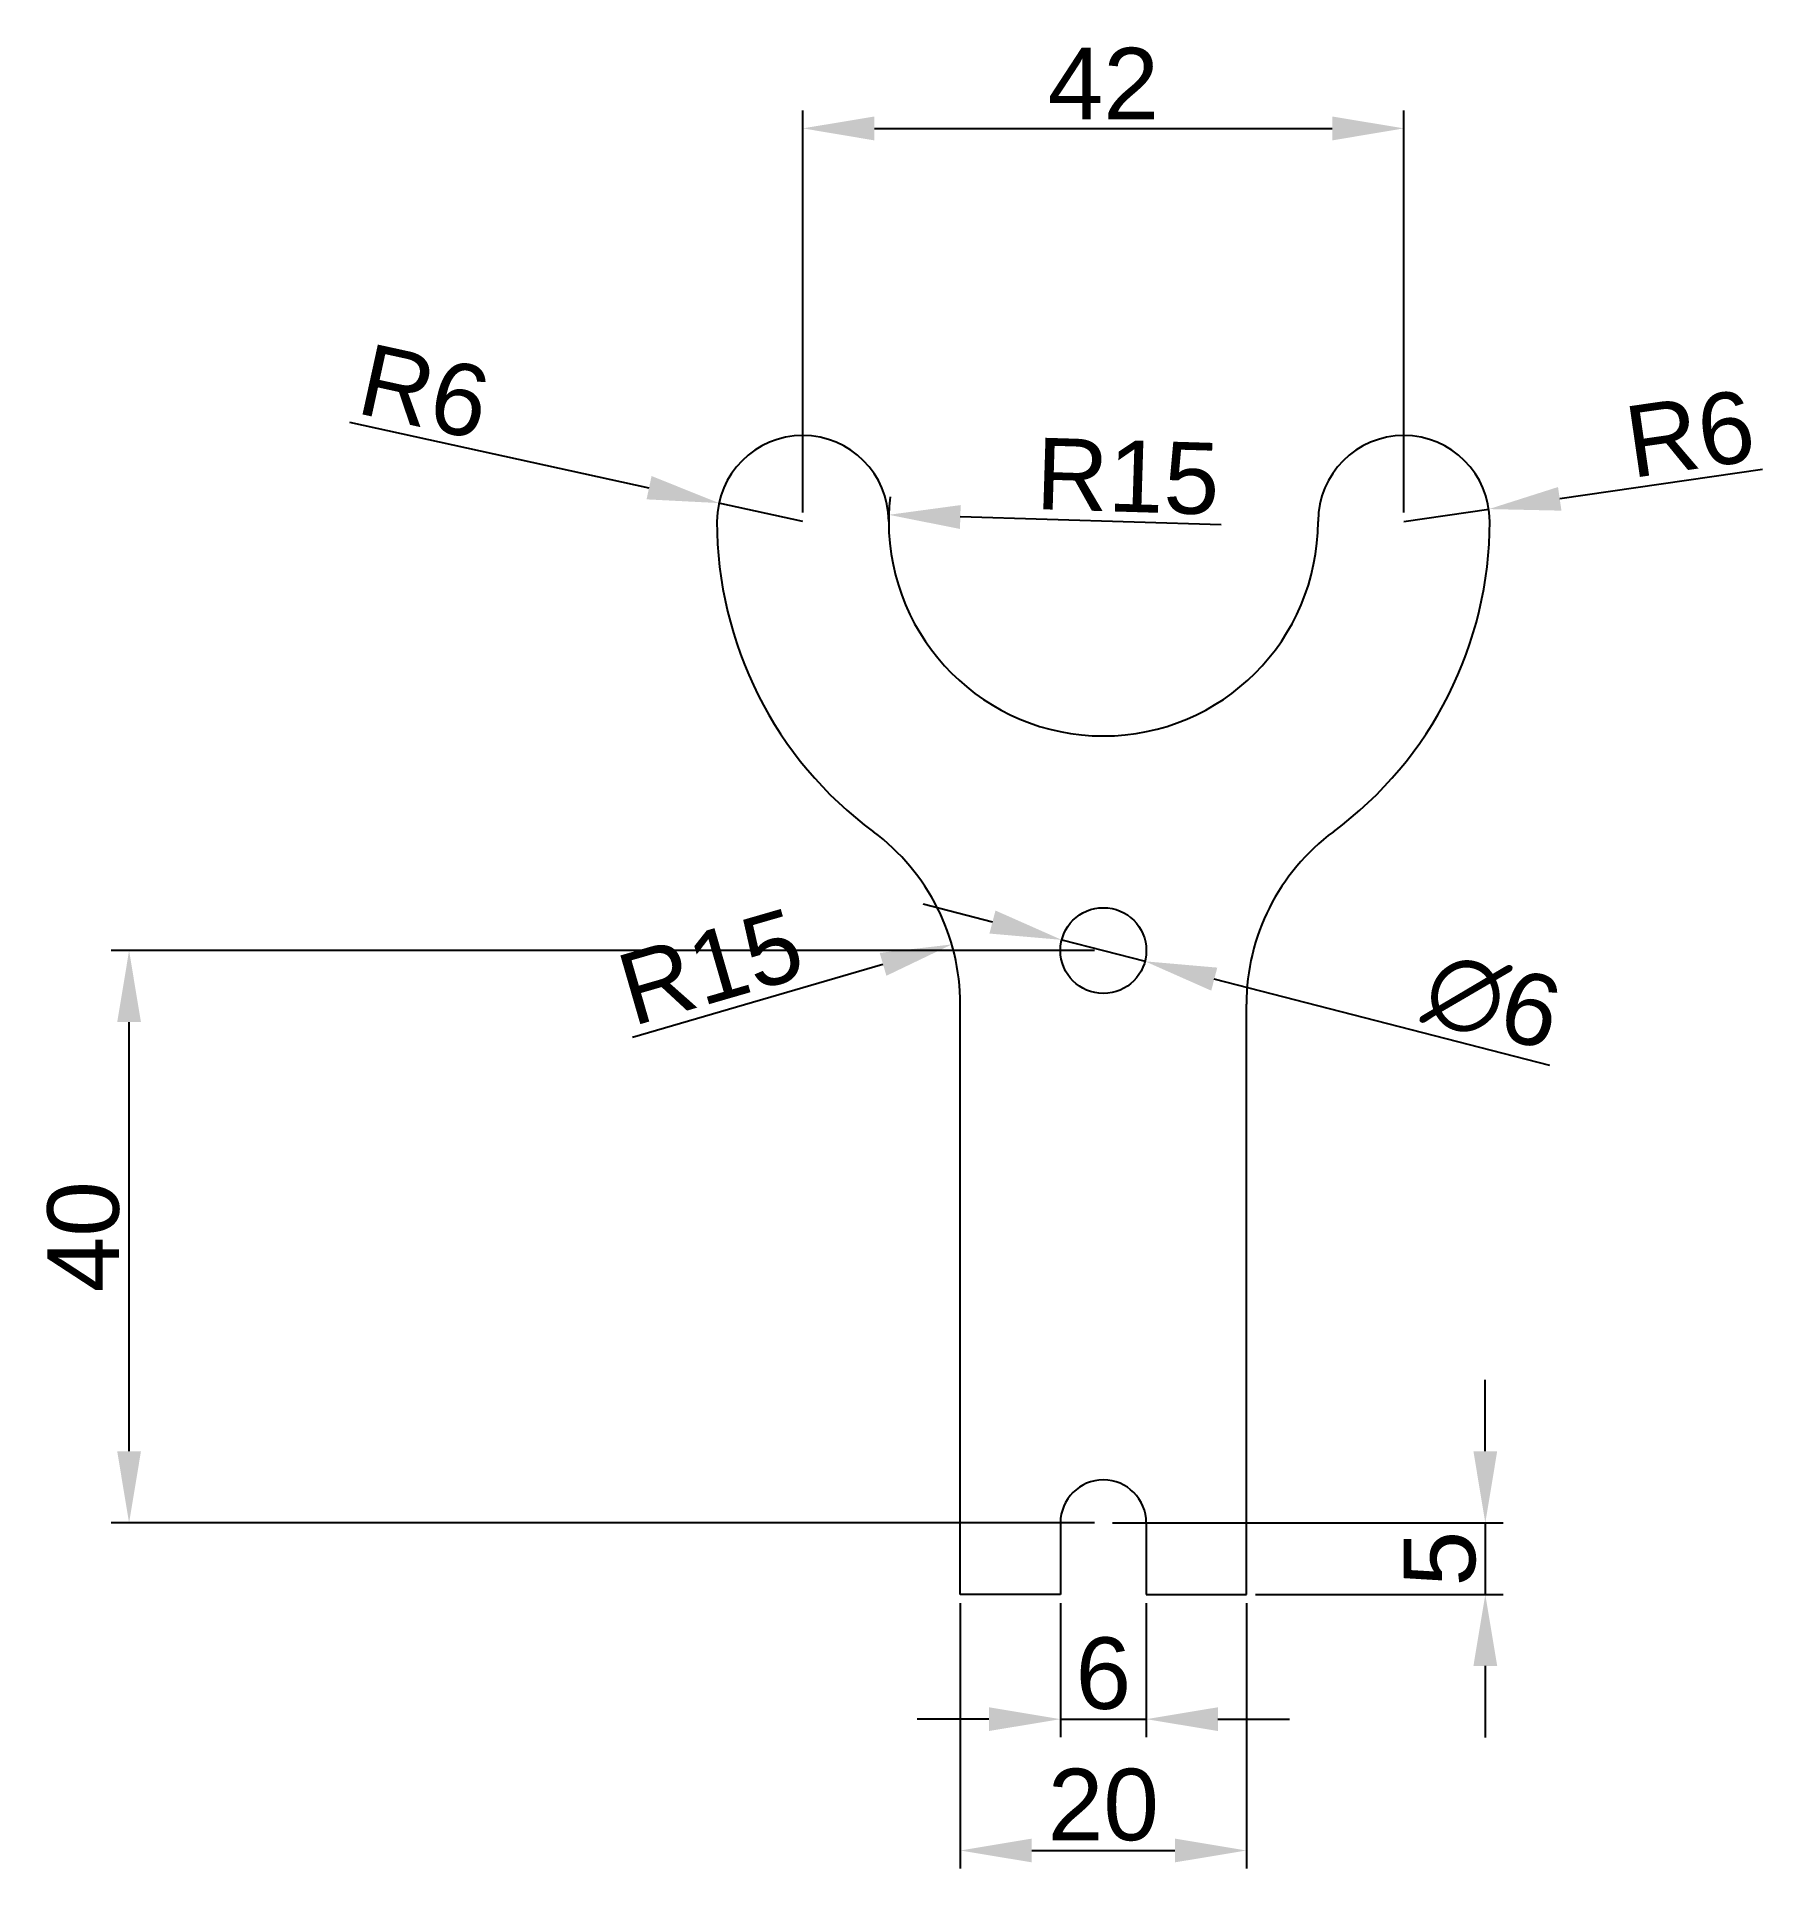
# Model space of a CAD drawing. Header units: millimetres. Extents: x -75 to 46, y -64 to 64.
import ezdxf

# ---------------------------------------------------------------- set-up
doc = ezdxf.new("R2010")
doc.units = ezdxf.units.MM
doc.styles.get("Standard").update_dxf_attribs({"font": 'arial.ttf'})
doc.dimstyles.new('ISO-25', dxfattribs={"dimtxt": 5, "dimasz": 5, "dimexe": 1.25, "dimexo": 0.625, "dimtad": 1, "dimtxsty": 'Standard', "dimcen": 2.5, "dimadec": 0, "dimazin": 0, "dimtfac": 1, "dimtmove": 0, "dimatfit": 3, "dimfxl": 1, "dimarcsym": 0})

# ---------------------------------------------------------------- blocks, each defined once
blk = doc.blocks.new('*D2')
at = {"color": 0, "lineweight": -2, "transparency": 16777216}
for p, q in [((-3, -45.62), (-3, -54.97)), ((3, -45.62), (3, -54.97)), ((-8, -53.72), (-13, -53.72)), ((-3, -53.72), (3, -53.72)), ((8, -53.72), (13, -53.72))]:
    blk.add_line(p, q, dxfattribs=at)
at = {"color": 0, "transparency": 16777216}
for points in [[(-8, -52.89), (-8, -54.55), (-3, -53.72)], [(8, -52.89), (8, -54.55), (3, -53.72)]]:
    blk.add_solid(points, dxfattribs=at)
at = {"layer": 'Defpoints', "color": 0, "transparency": 16777216}
for p in [(-3, -45), (3, -45), (3, -53.72)]:
    blk.add_point(p, dxfattribs=at)
at = {"color": 0, "transparency": 16777216, "insert": (0, -50.54), "char_height": 5, "attachment_point": 5}
blk.add_mtext('6', dxfattribs=at)
blk = doc.blocks.new('*D3')
at = {"color": 0, "lineweight": -2, "transparency": 16777216}
for p, q in [((-10, -45.62), (-10, -64.15)), ((10, -45.62), (10, -64.15)), ((-5, -62.9), (5, -62.9))]:
    blk.add_line(p, q, dxfattribs=at)
at = {"color": 0, "transparency": 16777216}
for points in [[(-5, -62.07), (-5, -63.73), (-10, -62.9)], [(5, -62.07), (5, -63.73), (10, -62.9)]]:
    blk.add_solid(points, dxfattribs=at)
at = {"layer": 'Defpoints', "color": 0, "transparency": 16777216}
for p in [(-10, -45), (10, -45), (10, -62.9)]:
    blk.add_point(p, dxfattribs=at)
at = {"color": 0, "transparency": 16777216, "insert": (0, -59.72), "char_height": 5, "attachment_point": 5}
blk.add_mtext('20', dxfattribs=at)
blk = doc.blocks.new('*D4')
at = {"color": 0, "lineweight": -2, "transparency": 16777216}
for p, q in [((-0.63, 0), (-69.33, 0)), ((-68.08, -35), (-68.08, -5)), ((-0.63, -40), (-69.33, -40))]:
    blk.add_line(p, q, dxfattribs=at)
at = {"color": 0, "transparency": 16777216}
for points in [[(-68.91, -5), (-67.25, -5), (-68.08, 0)], [(-68.91, -35), (-67.25, -35), (-68.08, -40)]]:
    blk.add_solid(points, dxfattribs=at)
at = {"layer": 'Defpoints', "color": 0, "transparency": 16777216}
for p in [(0, 0), (-68.08, 0), (0, -40)]:
    blk.add_point(p, dxfattribs=at)
at = {"color": 0, "transparency": 16777216, "insert": (-71.26, -20), "char_height": 5, "attachment_point": 5, "rotation": 90}
blk.add_mtext('40', dxfattribs=at)
blk = doc.blocks.new('*D5')
at = {"color": 0, "lineweight": -2, "transparency": 16777216}
for p, q in [((26.69, -35), (26.69, -30)), ((0.63, -40), (27.94, -40)), ((26.69, -40), (26.69, -45)), ((10.62, -45), (27.94, -45)), ((26.69, -50), (26.69, -55))]:
    blk.add_line(p, q, dxfattribs=at)
at = {"color": 0, "transparency": 16777216}
for points in [[(25.86, -35), (27.52, -35), (26.69, -40)], [(25.86, -50), (27.52, -50), (26.69, -45)]]:
    blk.add_solid(points, dxfattribs=at)
at = {"layer": 'Defpoints', "color": 0, "transparency": 16777216}
for p in [(0, -40), (10, -45), (26.69, -45)]:
    blk.add_point(p, dxfattribs=at)
at = {"color": 0, "transparency": 16777216, "insert": (23.52, -42.5), "char_height": 5, "attachment_point": 5, "rotation": 90}
blk.add_mtext('5', dxfattribs=at)
blk = doc.blocks.new('*D6')
at = {"color": 0, "lineweight": -2, "transparency": 16777216}
for p, q in [((-7.75, 1.99), (-12.59, 3.24)), ((-2.91, 0.75), (2.91, -0.75)), ((31.2, -8.03), (7.75, -1.99))]:
    blk.add_line(p, q, dxfattribs=at)
at = {"color": 0, "transparency": 16777216}
for points in [[(-7.54, 2.8), (-7.96, 1.19), (-2.91, 0.75)], [(7.96, -1.19), (7.54, -2.8), (2.91, -0.75)]]:
    blk.add_solid(points, dxfattribs=at)
at = {"layer": 'Defpoints', "color": 0, "transparency": 16777216}
for p in [(-2.91, 0.75), (2.91, -0.75)]:
    blk.add_point(p, dxfattribs=at)
at = {"color": 0, "transparency": 16777216, "insert": (27.21, -3.57), "char_height": 5, "attachment_point": 5, "rotation": 345.5713}
blk.add_mtext('∅6', dxfattribs=at)
blk = doc.blocks.new('*D7')
at = {"color": 0, "lineweight": -2, "transparency": 16777216}
blk.add_line((-32.91, -6.04), (-15.4, -0.96), dxfattribs=at)
at = {"color": 0, "transparency": 16777216}
blk.add_solid([(-15.63, -0.16), (-15.16, -1.76), (-10.59, 0.43)], dxfattribs=at)
at = {"layer": 'Defpoints', "color": 0, "transparency": 16777216}
for p in [(-10.59, 0.43), (-25, -3.75)]:
    blk.add_point(p, dxfattribs=at)
at = {"color": 0, "transparency": 16777216, "insert": (-27.44, -1.15), "char_height": 5, "attachment_point": 5, "rotation": 16.172}
blk.add_mtext('R15', dxfattribs=at)
blk = doc.blocks.new('*D8')
at = {"color": 0, "lineweight": -2, "transparency": 16777216}
for p, q in [((-21, 30.62), (-21, 58.72)), ((21, 30.62), (21, 58.72)), ((-16, 57.47), (16, 57.47))]:
    blk.add_line(p, q, dxfattribs=at)
at = {"color": 0, "transparency": 16777216}
for points in [[(-16, 58.3), (-16, 56.63), (-21, 57.47)], [(16, 58.3), (16, 56.63), (21, 57.47)]]:
    blk.add_solid(points, dxfattribs=at)
at = {"layer": 'Defpoints', "color": 0, "transparency": 16777216}
for p in [(21, 57.47), (-21, 30), (21, 30)]:
    blk.add_point(p, dxfattribs=at)
at = {"color": 0, "transparency": 16777216, "insert": (0, 60.6), "char_height": 5, "attachment_point": 5}
blk.add_mtext('42', dxfattribs=at)
blk = doc.blocks.new('*D9')
at = {"color": 0, "lineweight": -2, "transparency": 16777216}
for p, q in [((46.05, 33.62), (31.89, 31.57)), ((21, 30), (26.94, 30.86))]:
    blk.add_line(p, q, dxfattribs=at)
at = {"color": 0, "transparency": 16777216}
blk.add_solid([(31.77, 32.4), (32.01, 30.75), (26.94, 30.86)], dxfattribs=at)
at = {"layer": 'Defpoints', "color": 0, "transparency": 16777216}
for p in [(26.94, 30.86), (21, 30)]:
    blk.add_point(p, dxfattribs=at)
at = {"color": 0, "transparency": 16777216, "insert": (40.99, 36.1), "char_height": 5, "attachment_point": 5, "rotation": 8.2165}
blk.add_mtext('R6', dxfattribs=at)
blk = doc.blocks.new('*D10')
at = {"color": 0, "lineweight": -2, "transparency": 16777216}
for p, q in [((-52.67, 36.94), (-31.75, 32.35)), ((-21, 30), (-26.86, 31.28))]:
    blk.add_line(p, q, dxfattribs=at)
at = {"color": 0, "transparency": 16777216}
blk.add_solid([(-31.57, 33.17), (-31.92, 31.54), (-26.86, 31.28)], dxfattribs=at)
at = {"layer": 'Defpoints', "color": 0, "transparency": 16777216}
for p in [(-26.86, 31.28), (-21, 30)]:
    blk.add_point(p, dxfattribs=at)
at = {"color": 0, "transparency": 16777216, "insert": (-47.44, 39.05), "char_height": 5, "attachment_point": 5, "rotation": 347.6403}
blk.add_mtext('R6', dxfattribs=at)
blk = doc.blocks.new('*D11')
at = {"color": 0, "lineweight": -2, "transparency": 16777216}
blk.add_line((8.23, 29.75), (-10, 30.31), dxfattribs=at)
blk.add_arc((0, 30), 15, 173.4745, 180, dxfattribs=at)
at = {"color": 0, "transparency": 16777216}
blk.add_solid([(-9.97, 31.14), (-10.02, 29.47), (-14.99, 30.46)], dxfattribs=at)
at = {"layer": 'Defpoints', "color": 0, "transparency": 16777216}
for p in [(-14.99, 30.46), (0, 30)]:
    blk.add_point(p, dxfattribs=at)
at = {"color": 0, "transparency": 16777216, "insert": (1.71, 33.13), "char_height": 5, "attachment_point": 5, "rotation": 358.2491}
blk.add_mtext('R15', dxfattribs=at)

msp = doc.modelspace()

# ---------------------------------------------------------------- linework, layer by layer
for p, q in [((-10, -45), (-10, -3.749)), ((10, -45), (10, -3.749)), ((-3, -40), (-3, -45)), ((3, -40), (3, -45)), ((-3, -45), (-10, -45)), ((3, -45), (10, -45))]:
    msp.add_line(p, q)
msp.add_circle((0, 0), 3)
for centre, radius, start, end in [((-21, 30), 6, 0, 180), ((21, 30), 6, 0, 180), ((0, 30), 27, 180, 233.47039), ((0, 30), 15, 180, 0), ((0, 30), 27, 306.52961, 0), ((-25, -3.749), 15, 0, 53.47039), ((25, -3.749), 15, 126.52961, 180), ((0, -40), 3, 0, 180)]:
    msp.add_arc(centre, radius, start, end)

# ---------------------------------------------------------------- dimensions: what is measured, and where the dimension line sits
for base, p1, p2, picture, middle in [((21, 57.466), (-21, 30), (21, 30), '*D8', (0, 60.601)), ((3, -53.721), (-3, -45), (3, -45), '*D2', (0, -50.543)), ((10, -62.899), (-10, -45), (10, -45), '*D3', (0, -59.721))]:
    dim = msp.add_linear_dim(base=base, p1=p1, p2=p2, dimstyle='ISO-25')
    dim.commit()
    dim.dimension.update_dxf_attribs({"geometry": picture, "text_midpoint": middle})
for center, mpoint, picture, middle in [((-21, 30), (-26.861, 31.284), '*D10', (-48.121, 35.943)), ((0, 30), (-14.993, 30.458), '*D11', (1.617, 29.951)), ((-25, -3.749), (-10.594, 0.429), '*D7', (-26.553, -4.2))]:
    dim = msp.add_radius_dim(center=center, mpoint=mpoint, dimstyle='ISO-25')
    dim.commit()
    dim.dimension.update_dxf_attribs({"geometry": picture, "text_midpoint": middle, "dimtype": 164})
dim = msp.add_radius_dim(center=(21, 30), mpoint=(26.938, 30.857), dimstyle='ISO-25')
dim.commit()
dim.dimension.update_dxf_attribs({"geometry": '*D9', "text_midpoint": (40.988, 36.097)})
dim = msp.add_diameter_dim_2p(p1=(-2.905, 0.748), p2=(2.905, -0.748), dimstyle='ISO-25')
dim.commit()
dim.dimension.update_dxf_attribs({"geometry": '*D6', "text_midpoint": (26.38, -6.787), "dimtype": 163})
for base, p2, picture, middle in [((-68.081, 0), (0, 0), '*D4', (-71.259, -20)), ((26.69, -45), (10, -45), '*D5', (23.523, -42.5))]:
    dim = msp.add_linear_dim(base=base, p1=(0, -40), p2=p2, angle=90, dimstyle='ISO-25')
    dim.commit()
    dim.dimension.update_dxf_attribs({"geometry": picture, "text_midpoint": middle})

doc.saveas('drawing.dxf')
